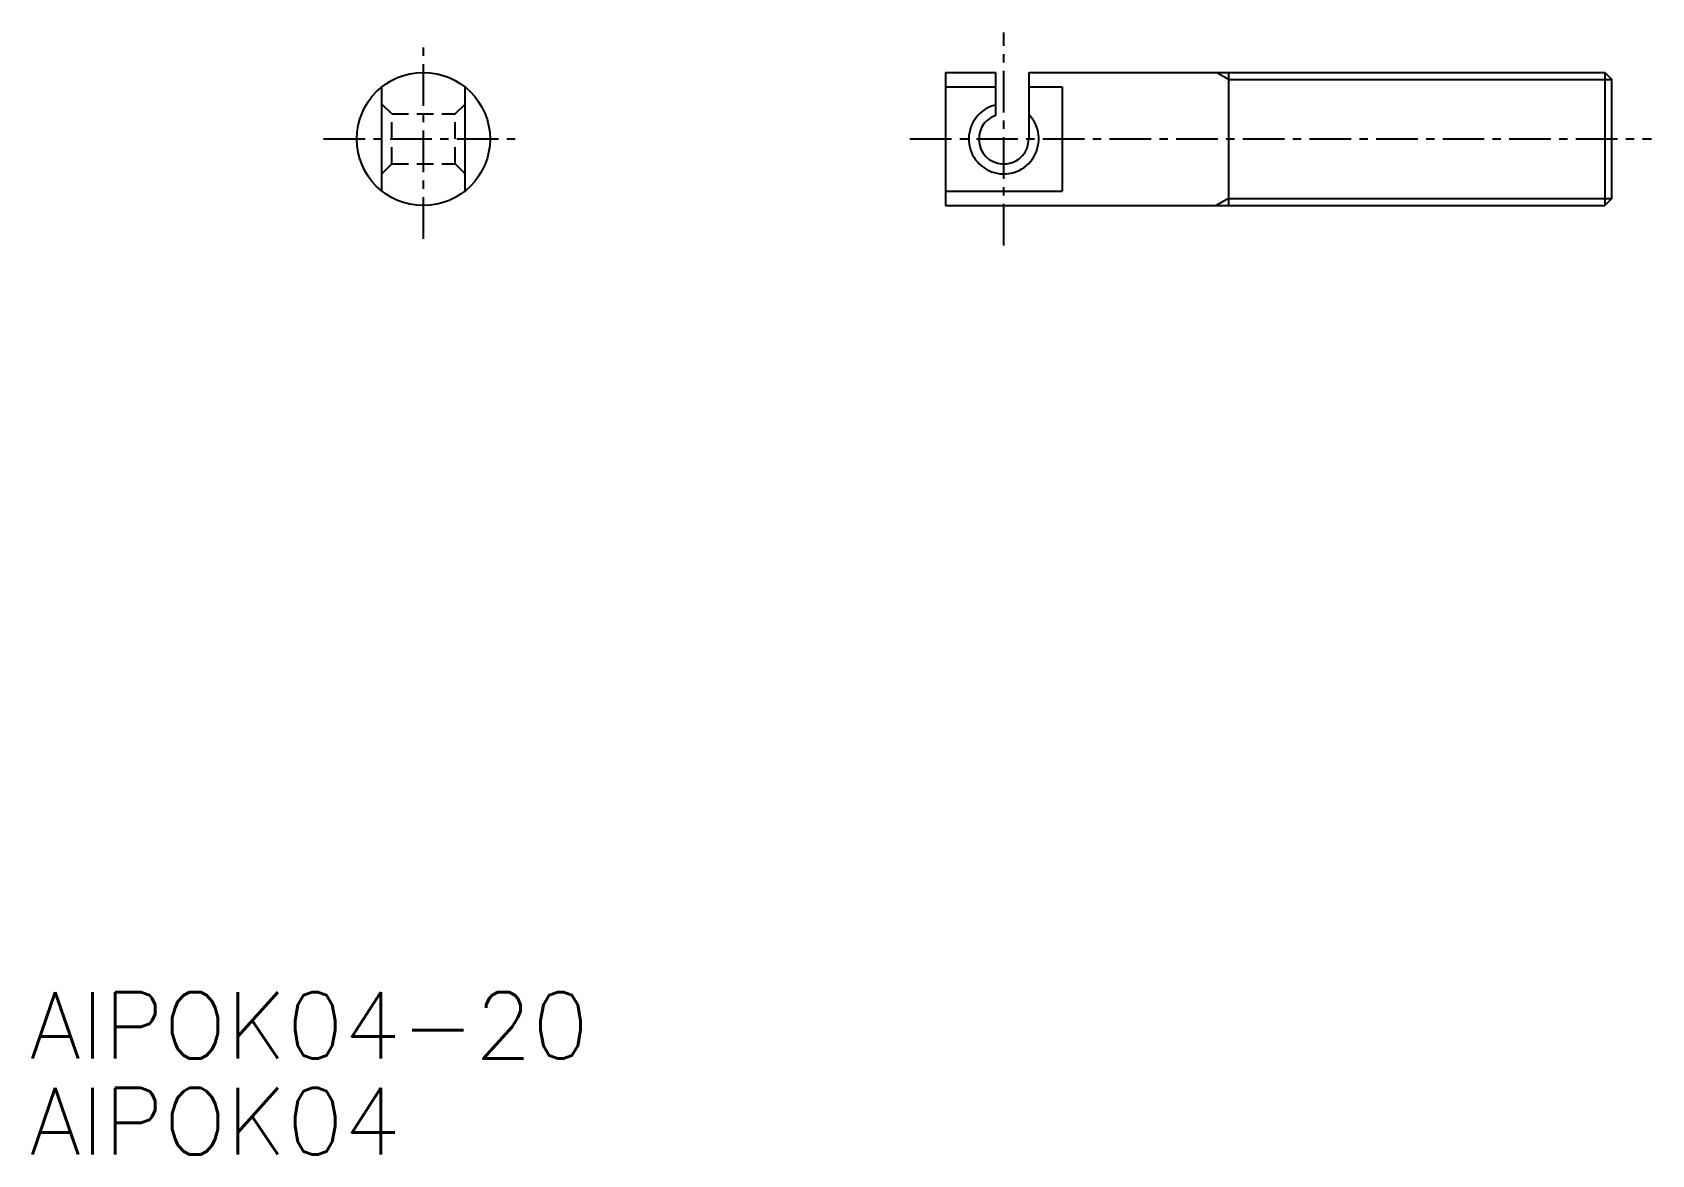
# Model space of a CAD drawing. Extents: x 39.6 to 88.2, y 183 to 216.7.
import ezdxf

# ---------------------------------------------------------------- set-up
doc = ezdxf.new("R2010")
doc.units = 0
doc.linetypes.add('CENTER', pattern=[2, 1.25, -0.25, 0.25, -0.25])
doc.linetypes.add('DASHED', pattern=[0.75, 0.5, -0.25])
doc.layers.get('0').update_dxf_attribs({"linetype": 'CONTINUOUS'})
doc.layers.add('CENTER', color=1, linetype='CENTER')
doc.styles.get("Standard").update_dxf_attribs({"font": 'txt.shx', "bigfont": 'extfont.shx'})

msp = doc.modelspace()

# ---------------------------------------------------------------- linework, layer by layer
at = {"color": 7, "linetype": 'CONTINUOUS'}
for p, q in [((67.023, 215.489), (67.023, 211.489)), ((67.023, 215.489), (68.523, 215.489)), ((68.523, 215.489), (68.523, 214.196)), ((69.523, 215.489), (86.823, 215.489)), ((69.523, 215.489), (69.523, 213.489)), ((75.523, 215.489), (75.523, 211.489)), ((86.823, 215.489), (86.823, 211.489)), ((86.823, 215.489), (87.023, 215.289)), ((50.1, 211.927), (50.1, 215.05)), ((52.6, 211.927), (52.6, 215.05)), ((67.023, 215.05), (68.523, 215.05)), ((69.523, 215.05), (70.523, 215.05)), ((70.523, 215.05), (70.523, 211.927)), ((87.023, 215.289), (87.023, 211.689)), ((67.023, 211.927), (70.523, 211.927)), ((67.023, 211.489), (86.823, 211.489)), ((87.023, 211.689), (86.823, 211.489))]:
    msp.add_line(p, q, dxfattribs=at)
at = {"color": 3, "linetype": 'CONTINUOUS'}
for p, q in [((75.523, 215.272), (75.148, 215.489)), ((75.523, 215.272), (87.023, 215.272)), ((75.523, 211.705), (75.148, 211.489)), ((75.523, 211.705), (87.023, 211.705))]:
    msp.add_line(p, q, dxfattribs=at)
for p, q in [((50.1, 211.927), (50.1, 215.05)), ((52.6, 211.927), (52.6, 215.05))]:
    msp.add_line(p, q)
at = {"color": 3, "linetype": 'DASHED'}
for p, q in [((50.4, 214.239), (50.1, 214.539)), ((52.3, 214.239), (52.6, 214.539)), ((50.4, 212.739), (50.4, 214.239)), ((50.4, 214.239), (52.3, 214.239)), ((52.3, 212.739), (52.3, 214.239)), ((50.4, 212.739), (50.1, 212.439)), ((50.4, 212.739), (52.3, 212.739)), ((52.3, 212.739), (52.6, 212.439))]:
    msp.add_line(p, q, dxfattribs=at)
at = {"color": 7, "linetype": 'CONTINUOUS'}
msp.add_circle((51.35, 213.489), 2, dxfattribs=at)
for radius, start, end in [(1.05, 103.7741, 44.4153), (0.75, 109.4712, 0)]:
    msp.add_arc((68.773, 213.489), radius, start, end)
at = {"layer": 'CENTER', "color": 1, "linetype": 'CENTER'}
for p, q in [((51.35, 210.489), (51.35, 216.489)), ((68.773, 210.289), (68.773, 216.689)), ((48.35, 213.489), (54.35, 213.489)), ((65.951, 213.489), (88.223, 213.489))]:
    msp.add_line(p, q, dxfattribs=at)

# ---------------------------------------------------------------- texts
for s, p in [('AIPOK04-20', (39.525, 185.884)), ('AIPOK04', (39.525, 183.003))]:
    msp.add_text(s, height=2).set_placement(p)

doc.saveas('drawing.dxf')
